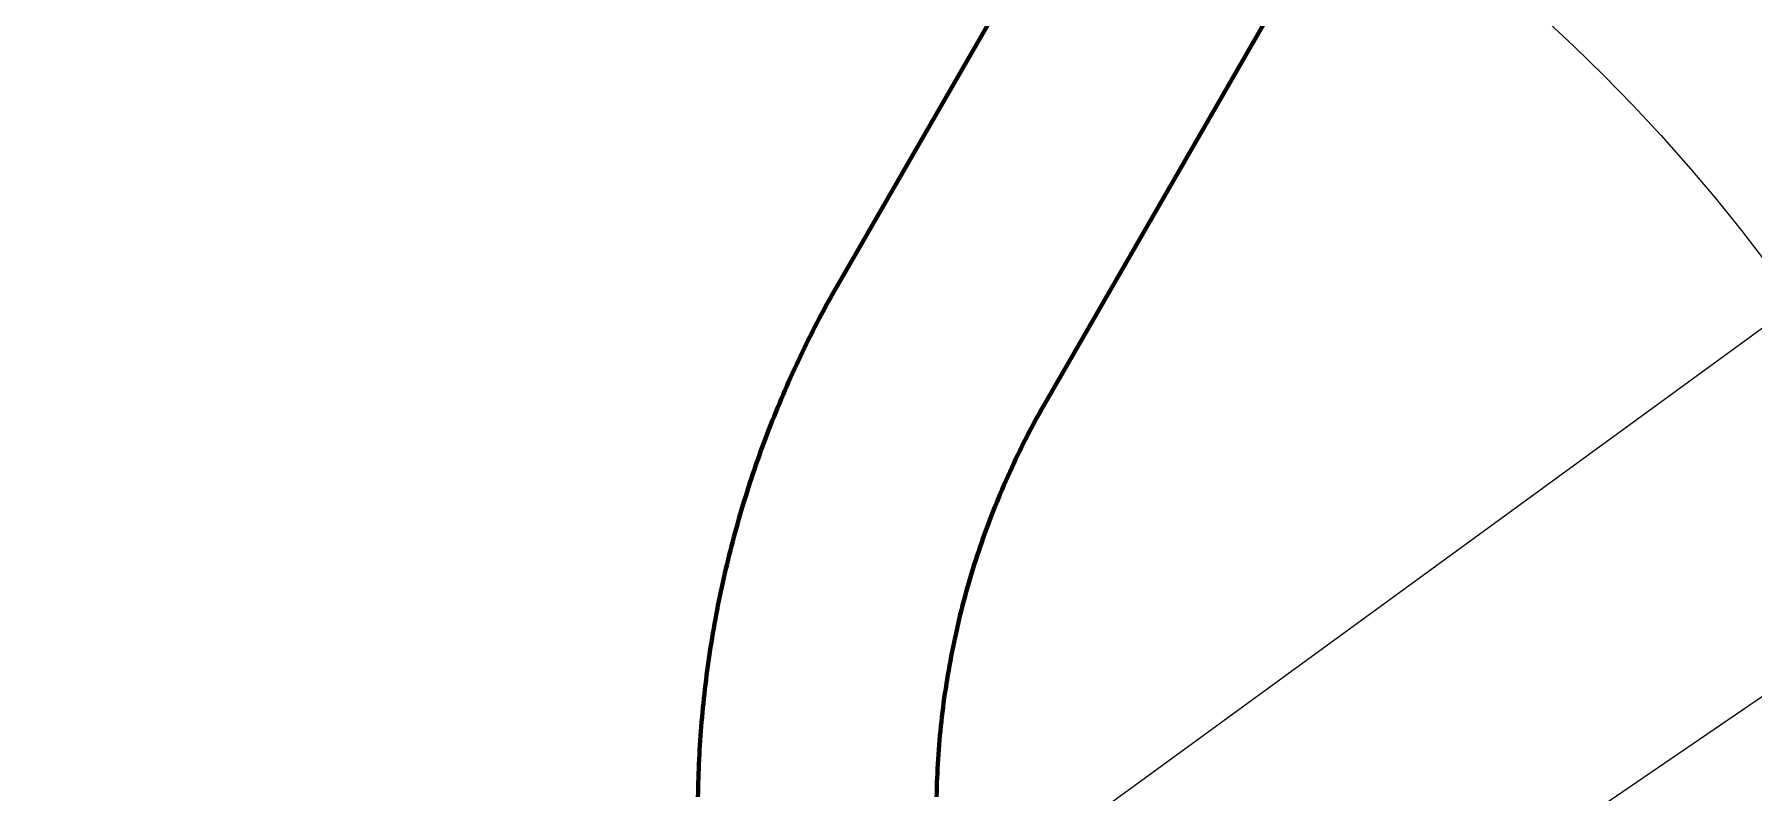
# Model space of a CAD drawing. Header units: millimetres. Extents: x 0 to 2382, y 0 to 420.
# Drawn here: x 983.3 to 1019.9, y 364.95 to 381.08 of the extents above; entities that cross this region are included whole.
import ezdxf

# ---------------------------------------------------------------- set-up
doc = ezdxf.new("R2010")
doc.units = ezdxf.units.MM
doc.linetypes.add('IRAM-E-TRAZOS', pattern=[5, 4, -1])
for name, color, linetype, lineweight in [('01-VISIBLE', 7, 'CONTINUOUS', 70), ('02-OCULTA', 4, 'IRAM-E-TRAZOS', 35), ('08-FINA', 5, 'CONTINUOUS', 18)]:
    doc.layers.add(name, color=color, linetype=linetype, lineweight=lineweight)

msp = doc.modelspace()

# ---------------------------------------------------------------- linework, layer by layer
at = {"layer": '01-VISIBLE'}
for points in [[(1000.446, 375.828), (1005.767, 385.044)], [(1004.846, 373.288), (1010.166, 382.504)], [(1010.166, 382.504), (1004.846, 373.288)], [(997.429, 364.858), (997.43, 364.958), (997.432, 365.058), (997.435, 365.158), (997.438, 365.258), (997.441, 365.358), (997.445, 365.458), (997.449, 365.558), (997.454, 365.658), (997.459, 365.758), (997.464, 365.858), (997.47, 365.958), (997.477, 366.057), (997.483, 366.157), (997.491, 366.257), (997.499, 366.357), (997.507, 366.456), (997.515, 366.556), (997.524, 366.656), (997.534, 366.755), (997.544, 366.855), (997.554, 366.954), (997.565, 367.054), (997.577, 367.153), (997.588, 367.252), (997.6, 367.351), (997.613, 367.451), (997.626, 367.55), (997.64, 367.649), (997.654, 367.748), (997.668, 367.847), (997.683, 367.946), (997.698, 368.045), (997.714, 368.144), (997.73, 368.242), (997.746, 368.341), (997.763, 368.439), (997.781, 368.538), (997.799, 368.636), (997.817, 368.735), (997.836, 368.833), (997.855, 368.931), (997.875, 369.029), (997.895, 369.127), (997.915, 369.225), (997.936, 369.323), (997.957, 369.42), (997.979, 369.518), (998.001, 369.616), (998.024, 369.713), (998.047, 369.81), (998.071, 369.908), (998.095, 370.005), (998.119, 370.102), (998.144, 370.199), (998.169, 370.295), (998.195, 370.392), (998.221, 370.489), (998.247, 370.585), (998.274, 370.681), (998.302, 370.777), (998.329, 370.874), (998.358, 370.97), (998.386, 371.065), (998.415, 371.161), (998.445, 371.257), (998.475, 371.352), (998.505, 371.447), (998.536, 371.542), (998.567, 371.638), (998.599, 371.732), (998.631, 371.827), (998.663, 371.922), (998.696, 372.016), (998.73, 372.111), (998.763, 372.205), (998.797, 372.299), (998.832, 372.393), (998.867, 372.486), (998.902, 372.58), (998.938, 372.673), (998.974, 372.766), (999.011, 372.859), (999.048, 372.952), (999.085, 373.045), (999.123, 373.138), (999.162, 373.23), (999.2, 373.322), (999.239, 373.414), (999.279, 373.506), (999.319, 373.598), (999.359, 373.69), (999.4, 373.781), (999.441, 373.872), (999.482, 373.963), (999.524, 374.054), (999.567, 374.144), (999.609, 374.235), (999.653, 374.325), (999.696, 374.415), (999.74, 374.505), (999.784, 374.595), (999.829, 374.684), (999.874, 374.773), (999.92, 374.862), (999.966, 374.951), (1000.012, 375.04), (1000.059, 375.128), (1000.106, 375.217), (1000.153, 375.305), (1000.201, 375.392), (1000.25, 375.48), (1000.298, 375.567), (1000.347, 375.655), (1000.397, 375.741), (1000.446, 375.828)], [(1000.446, 375.828), (1000.397, 375.741), (1000.347, 375.655), (1000.298, 375.567), (1000.25, 375.48), (1000.201, 375.392), (1000.153, 375.305), (1000.106, 375.217), (1000.059, 375.128), (1000.012, 375.04), (999.966, 374.951), (999.92, 374.862), (999.874, 374.773), (999.829, 374.684), (999.784, 374.595), (999.74, 374.505), (999.696, 374.415), (999.653, 374.325), (999.609, 374.235), (999.567, 374.144), (999.524, 374.054), (999.482, 373.963), (999.441, 373.872), (999.4, 373.781), (999.359, 373.69), (999.319, 373.598), (999.279, 373.506), (999.239, 373.414), (999.2, 373.322), (999.162, 373.23), (999.123, 373.138), (999.085, 373.045), (999.048, 372.952), (999.011, 372.859), (998.974, 372.766), (998.938, 372.673), (998.902, 372.58), (998.867, 372.486), (998.832, 372.393), (998.797, 372.299), (998.763, 372.205), (998.73, 372.111), (998.696, 372.016), (998.663, 371.922), (998.631, 371.827), (998.599, 371.732), (998.567, 371.638), (998.536, 371.542), (998.505, 371.447), (998.475, 371.352), (998.445, 371.257), (998.415, 371.161), (998.386, 371.065), (998.358, 370.97), (998.329, 370.874), (998.302, 370.777), (998.274, 370.681), (998.247, 370.585), (998.221, 370.489), (998.195, 370.392), (998.169, 370.295), (998.144, 370.199), (998.119, 370.102), (998.095, 370.005), (998.071, 369.908), (998.047, 369.81), (998.024, 369.713), (998.001, 369.616), (997.979, 369.518), (997.957, 369.42), (997.936, 369.323), (997.915, 369.225), (997.895, 369.127), (997.875, 369.029), (997.855, 368.931), (997.836, 368.833), (997.817, 368.735), (997.799, 368.636), (997.781, 368.538), (997.763, 368.439), (997.746, 368.341), (997.73, 368.242), (997.714, 368.144), (997.698, 368.045), (997.683, 367.946), (997.668, 367.847), (997.654, 367.748), (997.64, 367.649), (997.626, 367.55), (997.613, 367.451), (997.6, 367.351), (997.588, 367.252), (997.577, 367.153), (997.565, 367.054), (997.554, 366.954), (997.544, 366.855), (997.534, 366.755), (997.524, 366.656), (997.515, 366.556), (997.507, 366.456), (997.499, 366.357), (997.491, 366.257), (997.483, 366.157), (997.477, 366.057), (997.47, 365.958), (997.464, 365.858), (997.459, 365.758), (997.454, 365.658), (997.449, 365.558), (997.445, 365.458), (997.441, 365.358), (997.438, 365.258), (997.435, 365.158), (997.432, 365.058), (997.43, 364.958), (997.429, 364.858)], [(1002.509, 364.86), (1002.511, 364.96), (1002.514, 365.06), (1002.517, 365.161), (1002.521, 365.261), (1002.525, 365.362), (1002.53, 365.462), (1002.536, 365.562), (1002.542, 365.663), (1002.548, 365.763), (1002.555, 365.863), (1002.563, 365.963), (1002.572, 366.063), (1002.581, 366.163), (1002.59, 366.263), (1002.6, 366.363), (1002.611, 366.463), (1002.622, 366.563), (1002.634, 366.663), (1002.646, 366.762), (1002.659, 366.862), (1002.673, 366.962), (1002.687, 367.061), (1002.702, 367.16), (1002.717, 367.26), (1002.733, 367.359), (1002.749, 367.458), (1002.766, 367.557), (1002.784, 367.656), (1002.802, 367.755), (1002.82, 367.854), (1002.84, 367.952), (1002.86, 368.051), (1002.88, 368.149), (1002.901, 368.247), (1002.922, 368.345), (1002.944, 368.443), (1002.967, 368.541), (1002.99, 368.639), (1003.014, 368.737), (1003.038, 368.834), (1003.063, 368.931), (1003.089, 369.029), (1003.115, 369.126), (1003.141, 369.223), (1003.168, 369.319), (1003.196, 369.416), (1003.224, 369.512), (1003.253, 369.609), (1003.282, 369.705), (1003.312, 369.801), (1003.343, 369.896), (1003.374, 369.992), (1003.405, 370.087), (1003.437, 370.182), (1003.47, 370.277), (1003.503, 370.372), (1003.537, 370.467), (1003.571, 370.561), (1003.606, 370.656), (1003.641, 370.75), (1003.677, 370.843), (1003.714, 370.937), (1003.751, 371.03), (1003.788, 371.124), (1003.826, 371.217), (1003.865, 371.309), (1003.904, 371.402), (1003.943, 371.494), (1003.984, 371.586), (1004.024, 371.678), (1004.066, 371.77), (1004.107, 371.861), (1004.15, 371.952), (1004.192, 372.043), (1004.236, 372.134), (1004.28, 372.224), (1004.324, 372.314), (1004.369, 372.404), (1004.414, 372.494), (1004.46, 372.583), (1004.507, 372.672), (1004.554, 372.761), (1004.601, 372.85), (1004.649, 372.938), (1004.697, 373.026), (1004.746, 373.114), (1004.796, 373.201), (1004.846, 373.288)]]:
    msp.add_lwpolyline(points, dxfattribs=at)
at = {"layer": '02-OCULTA'}
for points in [[(1005.767, 385.044), (1000.446, 375.828)], [(1004.846, 373.288), (1004.796, 373.201), (1004.746, 373.114), (1004.697, 373.026), (1004.649, 372.938), (1004.601, 372.85), (1004.554, 372.761), (1004.507, 372.672), (1004.46, 372.583), (1004.414, 372.494), (1004.369, 372.404), (1004.324, 372.314), (1004.28, 372.224), (1004.236, 372.134), (1004.192, 372.043), (1004.15, 371.952), (1004.107, 371.861), (1004.066, 371.77), (1004.024, 371.678), (1003.984, 371.586), (1003.943, 371.494), (1003.904, 371.402), (1003.865, 371.309), (1003.826, 371.217), (1003.788, 371.124), (1003.751, 371.03), (1003.714, 370.937), (1003.677, 370.843), (1003.641, 370.75), (1003.606, 370.656), (1003.571, 370.561), (1003.537, 370.467), (1003.503, 370.372), (1003.47, 370.277), (1003.437, 370.182), (1003.405, 370.087), (1003.374, 369.992), (1003.343, 369.896), (1003.312, 369.801), (1003.282, 369.705), (1003.253, 369.609), (1003.224, 369.512), (1003.196, 369.416), (1003.168, 369.319), (1003.141, 369.223), (1003.115, 369.126), (1003.089, 369.029), (1003.063, 368.931), (1003.038, 368.834), (1003.014, 368.737), (1002.99, 368.639), (1002.967, 368.541), (1002.944, 368.443), (1002.922, 368.345), (1002.901, 368.247), (1002.88, 368.149), (1002.86, 368.051), (1002.84, 367.952), (1002.82, 367.854), (1002.802, 367.755), (1002.784, 367.656), (1002.766, 367.557), (1002.749, 367.458), (1002.733, 367.359), (1002.717, 367.26), (1002.702, 367.16), (1002.687, 367.061), (1002.673, 366.962), (1002.659, 366.862), (1002.646, 366.762), (1002.634, 366.663), (1002.622, 366.563), (1002.611, 366.463), (1002.6, 366.363), (1002.59, 366.263), (1002.581, 366.163), (1002.572, 366.063), (1002.563, 365.963), (1002.555, 365.863), (1002.548, 365.763), (1002.542, 365.663), (1002.536, 365.562), (1002.53, 365.462), (1002.525, 365.362), (1002.521, 365.261), (1002.517, 365.161), (1002.514, 365.06), (1002.511, 364.96), (1002.509, 364.86)]]:
    msp.add_lwpolyline(points, dxfattribs=at)
at = {"layer": '08-FINA'}
for p, q in [((1031.267, 382.978), (998.367, 359.008)), ((1031.196, 374.578), (1002.847, 355.228))]:
    msp.add_line(p, q, dxfattribs=at)
msp.add_circle((990.667, 354.167), 36.833, dxfattribs=at)

doc.saveas('drawing.dxf')
